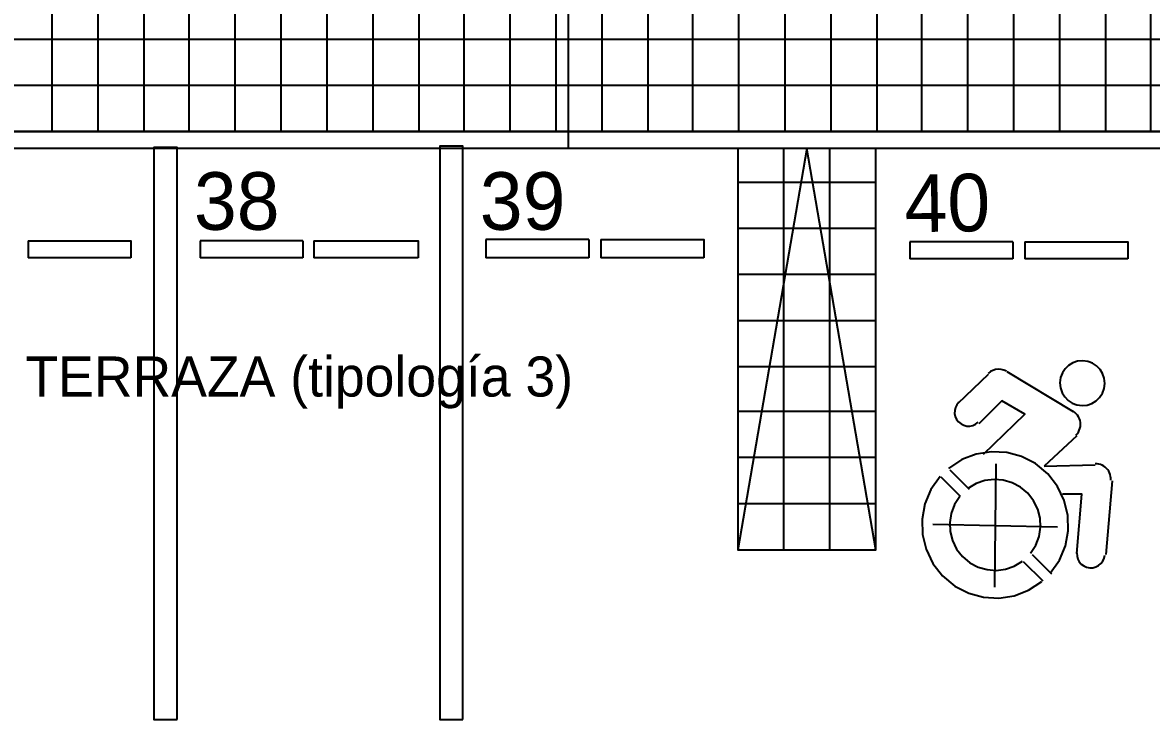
# Model space of a CAD drawing. Header units: metres. Extents: x 1 to 213, y 1 to 147.
# Drawn here: x 80.4 to 90.27, y 85.4 to 91.48 of the extents above; entities that cross this region are included whole.
import ezdxf

# ---------------------------------------------------------------- set-up
doc = ezdxf.new("R2010")
doc.units = ezdxf.units.M
for name, color, linetype in [('00-BASE-ARQUITECTURA', 8, 'Continuous'), ('00-BASE-TEXTO', 8, 'Continuous'), ('PJ-ZONAS-TIPOLOGIA', 30, 'Continuous')]:
    doc.layers.add(name, color=color, linetype=linetype)

msp = doc.modelspace()

# ---------------------------------------------------------------- linework, layer by layer
at = {"layer": '00-BASE-ARQUITECTURA'}
for points in [[(89.8701, 90.5298), (89.8701, 100.4252)], [(90.2617, 100.0865), (90.2617, 91.7257), (94.3998, 91.7257), (94.9713, 90.5298), (68.2589, 90.5298), (68.2589, 90.7838), (67.0524, 90.7838), (67.063, 92.1279), (71.0635, 92.1279)], [(90.2617, 90.5298), (90.2617, 100.0865)], [(83.8694, 90.5298), (83.8694, 93.6836)], [(84.2609, 90.5298), (84.2609, 93.6836)], [(84.6631, 90.5298), (84.6631, 93.6836)], [(85.0653, 90.5298), (85.0653, 93.6836)], [(85.4674, 90.5298), (85.4674, 93.6836)], [(85.8696, 90.5298), (85.8696, 93.6836)], [(86.2612, 90.5298), (86.2612, 93.6836)], [(86.6633, 90.5298), (86.6633, 93.6836)], [(87.0655, 90.5298), (87.0655, 93.6836)], [(87.4677, 90.5298), (87.4677, 93.6836)], [(87.8699, 90.5298), (87.8699, 93.6836)], [(88.2614, 90.5298), (88.2614, 93.6942)], [(88.6636, 90.5298), (88.6636, 93.6942)], [(89.0658, 90.5298), (89.0658, 93.6942)], [(89.4679, 90.5298), (89.4679, 93.6942)], [(85.1711, 93.599), (85.1711, 90.3816)], [(80.6626, 90.5298), (80.6626, 91.7257)], [(81.0648, 90.5298), (81.0648, 91.7257)], [(81.4669, 90.5298), (81.4669, 91.7257)], [(81.8585, 90.5298), (81.8585, 91.7257)], [(82.2607, 90.5298), (82.2607, 91.7151)], [(82.6628, 90.5298), (82.6628, 91.7151)], [(83.065, 90.5298), (83.065, 91.7151)], [(83.4672, 90.5298), (83.4672, 91.7151)], [(94.5903, 91.3341), (67.063, 91.3341)], [(94.7808, 90.9319), (67.0524, 90.9319)], [(79.3397, 90.5298), (94.114, 90.5298), (94.114, 85.8837)], [(93.9553, 85.8837), (93.9553, 90.3816), (79.3397, 90.3816)], [(87.8593, 86.8785), (87.256, 90.3816), (86.6528, 86.8785)], [(87.0549, 86.8785), (87.0549, 90.3816)], [(87.4571, 86.8785), (87.4571, 90.3816)], [(87.8593, 86.8785), (87.8593, 90.3816)], [(87.8593, 90.0853), (86.6528, 90.0853)], [(87.8593, 89.6831), (86.6528, 89.6831)], [(80.4509, 89.5773), (81.3505, 89.5773), (81.3505, 89.4291)], [(80.4509, 89.5773), (80.4509, 89.4291)], [(81.9538, 89.5773), (81.9538, 89.4291)], [(82.8534, 89.5773), (81.9538, 89.5773)], [(82.8534, 89.5773), (82.8534, 89.4291)], [(82.9486, 89.5773), (83.8588, 89.5773), (83.8588, 89.4291)], [(82.9486, 89.5773), (82.9486, 89.4291)], [(84.4514, 89.5879), (84.4514, 89.4291)], [(85.351, 89.5879), (84.4514, 89.5879)], [(85.351, 89.5879), (85.351, 89.4291)], [(85.4569, 89.5879), (86.3564, 89.5879), (86.3564, 89.4291)], [(85.4569, 89.5879), (85.4569, 89.4291)], [(88.1556, 89.5667), (88.1556, 89.4185)], [(89.0552, 89.5667), (88.1556, 89.5667)], [(89.0552, 89.5667), (89.0552, 89.4185)], [(89.161, 89.5667), (90.0606, 89.5667), (90.0606, 89.4185)], [(89.161, 89.5667), (89.161, 89.4185)], [(81.3505, 89.4291), (80.4509, 89.4291)], [(82.8534, 89.4291), (81.9538, 89.4291)], [(83.8588, 89.4291), (82.9486, 89.4291)], [(85.351, 89.4291), (84.4514, 89.4291)], [(86.3564, 89.4291), (85.4569, 89.4291)], [(89.0552, 89.4185), (88.1556, 89.4185)], [(90.0606, 89.4185), (89.161, 89.4185)], [(87.8593, 89.281), (86.6528, 89.281)], [(87.8593, 88.8788), (86.6528, 88.8788)], [(89.8595, 88.3309), (89.855, 88.3759), (89.8408, 88.4173), (89.8183, 88.454), (89.7884, 88.4847), (89.7524, 88.5084), (89.7114, 88.5237), (89.6666, 88.5295), (89.6216, 88.525), (89.5802, 88.5109), (89.5435, 88.4883), (89.5127, 88.4584), (89.4891, 88.4224), (89.4738, 88.3814), (89.468, 88.3366), (89.4725, 88.2916), (89.4866, 88.2502), (89.5092, 88.2135), (89.5391, 88.1828), (89.5751, 88.1591), (89.6161, 88.1438), (89.6609, 88.138), (89.7058, 88.1425), (89.7473, 88.1566), (89.7839, 88.1792), (89.8147, 88.2091), (89.8383, 88.2451), (89.8537, 88.2861), (89.8595, 88.3309)], [(87.8593, 88.4766), (86.6528, 88.4766)], [(88.5789, 88.1591), (88.8435, 88.4131)], [(89.0008, 88.437), (88.9781, 88.4477), (88.9542, 88.4538), (88.93, 88.4554), (88.9059, 88.4525), (88.8827, 88.4453), (88.8609, 88.4338), (88.8413, 88.4181)], [(89.0023, 88.4343), (89.5843, 88.085)], [(87.8593, 88.085), (86.6528, 88.085)], [(88.5841, 88.167), (88.5663, 88.1453), (88.5543, 88.1209), (88.5481, 88.0948), (88.5477, 88.0682), (88.5532, 88.042), (88.5644, 88.0172), (88.5816, 87.9949), (88.6033, 87.9772), (88.6277, 87.9652), (88.6538, 87.959), (88.6805, 87.9586), (88.7067, 87.964), (88.7314, 87.9753), (88.7537, 87.9924)], [(88.8012, 87.7146), (89.161, 88.0639), (88.9599, 88.1803), (88.7588, 87.9792)], [(89.6077, 87.879), (89.6195, 87.892), (89.6293, 87.9063), (89.6371, 87.9217), (89.6428, 87.9379), (89.6464, 87.9547), (89.6478, 87.972), (89.6469, 87.9895), (89.6437, 88.0068), (89.6383, 88.0232), (89.6309, 88.0388), (89.6215, 88.0532), (89.6103, 88.0663), (89.5974, 88.0779), (89.5829, 88.0878)], [(89.6161, 87.8734), (89.3303, 87.6088)], [(89.3824, 86.6726), (89.463, 86.7871), (89.5155, 86.9126), (89.54, 87.0445), (89.5367, 87.1779), (89.5057, 87.3084), (89.4471, 87.4312), (89.361, 87.5416), (89.2531, 87.6309), (89.1321, 87.693), (89.0026, 87.7278), (88.8693, 87.735), (88.7368, 87.7143), (88.6098, 87.6655), (88.493, 87.5883)], [(87.8593, 87.6829), (86.6528, 87.6829)], [(88.907, 87.63), (88.8964, 86.5505)], [(89.3303, 87.6088), (89.7748, 87.6194)], [(89.912, 87.487), (89.9123, 87.5031), (89.9107, 87.5189), (89.9072, 87.5343), (89.902, 87.5492), (89.8949, 87.5634), (89.8862, 87.5767), (89.8759, 87.589), (89.8641, 87.5999), (89.8512, 87.6092), (89.8374, 87.6169), (89.8228, 87.6229), (89.8075, 87.6271), (89.7918, 87.6294), (89.7758, 87.6299)], [(88.421, 87.5184), (88.3405, 87.4039), (88.288, 87.2784), (88.2635, 87.1465), (88.2667, 87.0131), (88.2977, 86.8826), (88.3563, 86.7598), (88.4424, 86.6494), (88.5503, 86.5601), (88.6713, 86.498), (88.8008, 86.4632), (88.9341, 86.456), (89.0666, 86.4767), (89.1936, 86.5255), (89.3105, 86.6027)], [(88.6001, 87.3442), (88.4308, 87.5135)], [(88.5048, 87.577), (88.6742, 87.4077)], [(89.2116, 86.8476), (89.2569, 86.9183), (89.2856, 86.9947), (89.298, 87.0744), (89.2942, 87.1545), (89.2742, 87.2326), (89.2382, 87.306), (89.1864, 87.372), (89.1219, 87.4257), (89.0496, 87.4638), (88.9722, 87.4861), (88.8922, 87.4923), (88.8122, 87.4822), (88.7349, 87.4557), (88.6629, 87.4125)], [(89.923, 87.4818), (89.8701, 86.8362)], [(88.5918, 87.3434), (88.5466, 87.2727), (88.5178, 87.1962), (88.5054, 87.1166), (88.5093, 87.0365), (88.5292, 86.9584), (88.5652, 86.885), (88.617, 86.819), (88.6815, 86.7652), (88.7538, 86.7272), (88.8313, 86.7049), (88.9113, 86.6987), (88.9912, 86.7088), (89.0685, 86.7353), (89.1405, 86.7785)], [(89.6161, 86.8468), (89.6584, 87.3654), (89.4891, 87.3654)], [(87.8593, 87.2807), (86.6528, 87.2807)], [(88.3567, 87.1008), (89.4468, 87.0796)], [(89.2245, 86.8362), (89.3938, 86.6669)], [(89.6165, 86.8513), (89.6175, 86.8232), (89.6245, 86.7969), (89.637, 86.7732), (89.6543, 86.7529), (89.6757, 86.7368), (89.7005, 86.7256), (89.728, 86.7202), (89.7561, 86.7211), (89.7824, 86.7282), (89.8061, 86.7407), (89.8264, 86.758), (89.8425, 86.7794), (89.8537, 86.8042), (89.8591, 86.8317)], [(89.3198, 86.6034), (89.1504, 86.7727)]]:
    msp.add_lwpolyline(points, dxfattribs=at)
for points in [[(81.7527, 85.3969), (81.7527, 90.3922), (81.5516, 90.3922), (81.5516, 85.3969)], [(84.2503, 85.3969), (84.2503, 90.4028), (84.0493, 90.4028), (84.0493, 85.3969)], [(87.8593, 90.3816), (86.6528, 90.3816), (86.6528, 86.8785), (87.8593, 86.8785)]]:
    msp.add_lwpolyline(points, close=True, dxfattribs=at)

# ---------------------------------------------------------------- texts
at = {"layer": '00-BASE-TEXTO'}
for s, p in [('38', (81.9008, 89.6725)), ('39', (84.3985, 89.6725))]:
    msp.add_text(s, height=0.50296, dxfattribs=at).set_placement(p)
msp.add_text('40', height=0.50296, rotation=0.77466, dxfattribs=at).set_placement((88.1133, 89.6514))
at = {"layer": 'PJ-ZONAS-TIPOLOGIA'}
msp.add_text('T-5 JARDÍN ACCESO TIENDA PONIENTE - TIENDA Y TERRAZA (tipología 3)', height=0.35, dxfattribs=at).set_placement((68.7255, 88.2164))

doc.saveas('drawing.dxf')
